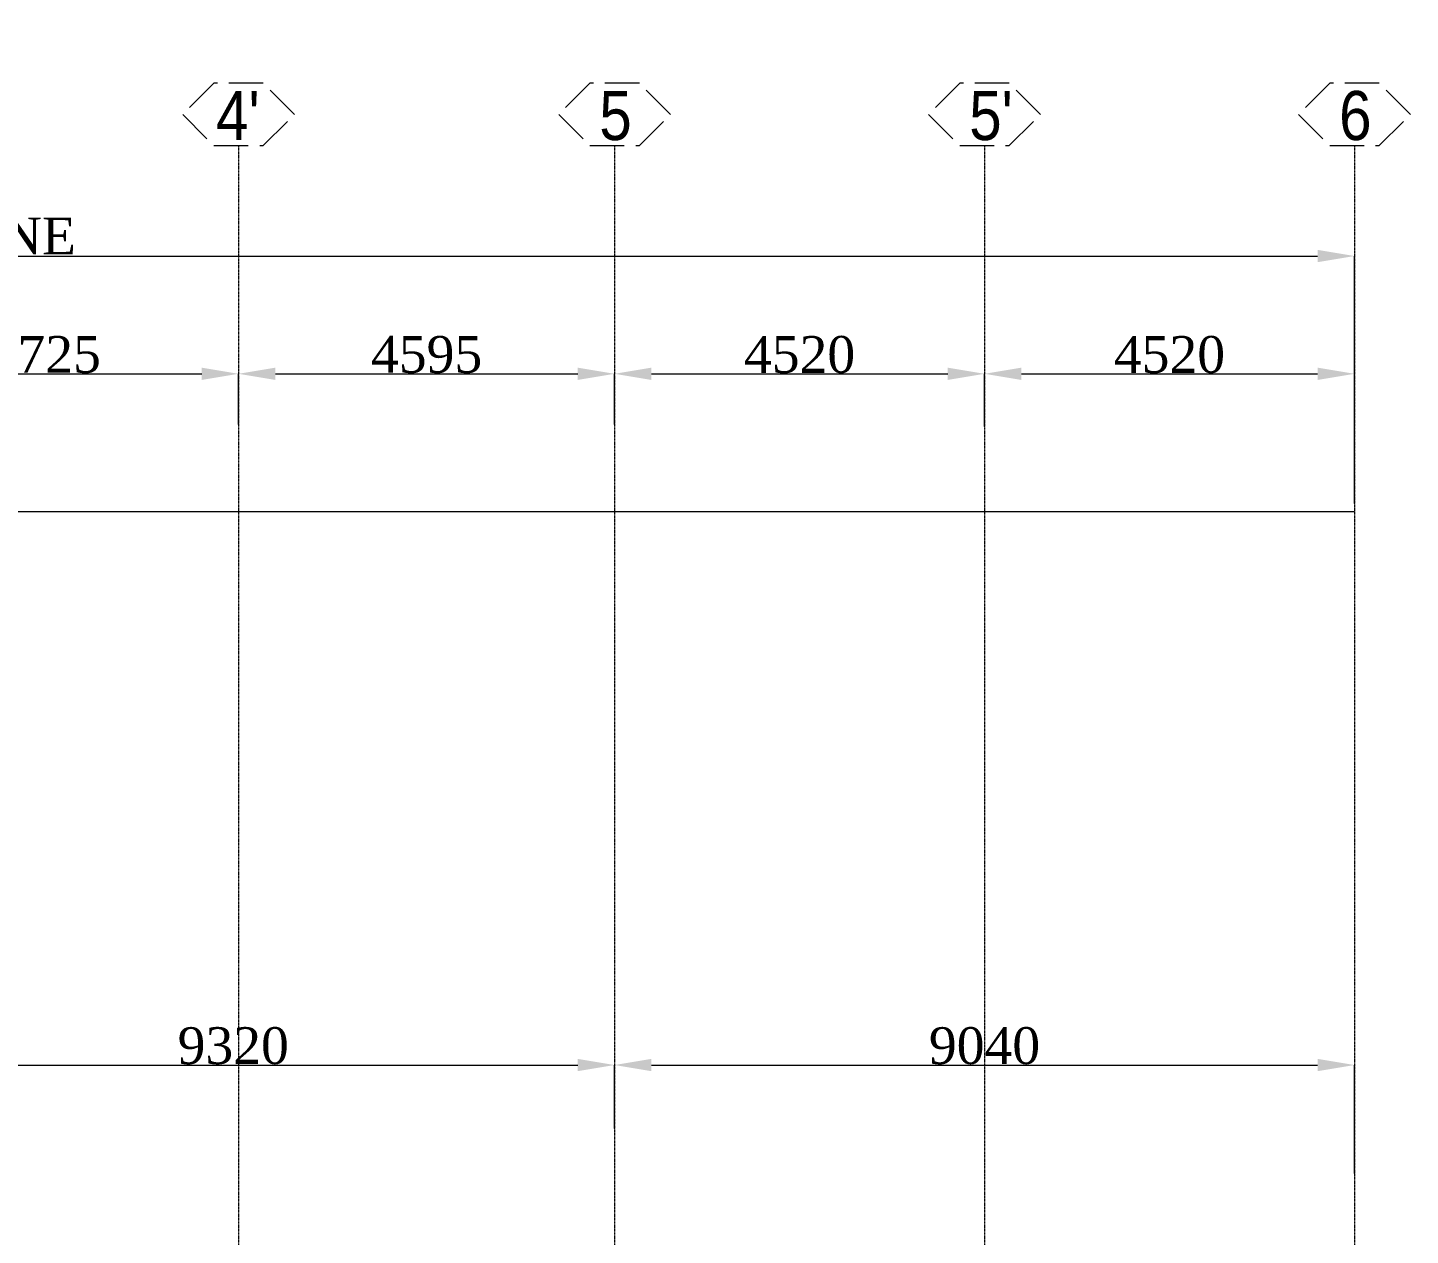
# Model space of a CAD drawing. Header units: millimetres. Extents: x 0 to 13151789, y -1482478 to 0.
# Drawn here: x 12796195 to 12813090, y -1301097 to -1286342 of the extents above; entities that cross this region are included whole.
import ezdxf

# ---------------------------------------------------------------- set-up
doc = ezdxf.new("R2010")
doc.units = ezdxf.units.MM
doc.header["$LTSCALE"] = 0.4
doc.header["$MEASUREMENT"] = 0
doc.header["$PDMODE"] = 66
doc.linetypes.add('CENTER', pattern=[2, 1.25, -0.25, 0.25, -0.25])
doc.linetypes.add('XKITLINE03', pattern=[6, 3, -1, 1, -1])
doc.layers.get('Defpoints').update_dxf_attribs({"lineweight": 0})
for name, color, linetype, lineweight in [('Grid', 202, 'CENTER', 0), ('Layer 1', 7, 'Continuous', 0), ('Other object type', 1, 'Continuous', 0)]:
    doc.layers.add(name, color=color, linetype=linetype, lineweight=lineweight)
doc.styles.add('ARIAL_', font='arial.ttf')
doc.styles.add('style2', font='ARIALN.TTF')
doc.styles.add('TNROMAN', font='times.ttf')
doc.dimstyles.new('shahid', dxfattribs={"dimtxt": 37.0005, "dimasz": 20, "dimexe": 8, "dimexo": 10, "dimgap": 5, "dimtad": 3, "dimdec": 0, "dimrnd": 1, "dimzin": 0, "dimdsep": 46, "dimtxsty": 'style2', "dimcen": 0.09, "dimclrt": 1, "dimadec": 0, "dimazin": 0, "dimtfac": 1, "dimtdec": 0, "dimtix": 1, "dimtmove": 1, "dimatfit": 3, "dimfxl": 1, "dimtolj": 1, "dimtzin": 0, "dimlwd": 5, "dimlwe": 5, "dimarcsym": 0})

# ---------------------------------------------------------------- blocks, each defined once
blk = doc.blocks.new('*D112')
at = {"layer": 'Defpoints', "color": 0, "lineweight": 0, "transparency": 16777216}
for p in [(12798772, -1290571), (12794047, -1291192), (12798772, -1291192)]:
    blk.add_point(p, dxfattribs=at)
at = {"layer": 'Layer 1', "color": 8, "lineweight": 5, "transparency": 16777216}
for p, q in [((12794047, -1291192), (12794047, -1290571)), ((12794497, -1290571), (12798322, -1290571)), ((12798772, -1291192), (12798772, -1290571))]:
    blk.add_line(p, q, dxfattribs=at)
at = {"layer": 'Layer 1', "color": 8, "lineweight": 0, "transparency": 16777216}
for points in [[(12794497, -1290496), (12794497, -1290646), (12794047, -1290571)], [(12798322, -1290496), (12798322, -1290646), (12798772, -1290571)]]:
    blk.add_solid(points, dxfattribs=at)
at = {"layer": 'Layer 1', "color": 2, "lineweight": 0, "transparency": 16777216, "insert": (12796410, -1290337), "char_height": 450, "attachment_point": 5, "style": 'TNROMAN'}
blk.add_mtext('\\A1;4725', dxfattribs=at)
blk = doc.blocks.new('*D113')
at = {"layer": 'Defpoints', "color": 0, "lineweight": 0, "transparency": 16777216}
for p in [(12803367, -1290571), (12798772, -1291192), (12803367, -1291192)]:
    blk.add_point(p, dxfattribs=at)
at = {"layer": 'Layer 1', "color": 8, "lineweight": 5, "transparency": 16777216}
for p, q in [((12798772, -1291192), (12798772, -1290571)), ((12799222, -1290571), (12802917, -1290571)), ((12803367, -1291192), (12803367, -1290571))]:
    blk.add_line(p, q, dxfattribs=at)
at = {"layer": 'Layer 1', "color": 8, "lineweight": 0, "transparency": 16777216}
for points in [[(12799222, -1290496), (12799222, -1290646), (12798772, -1290571)], [(12802917, -1290496), (12802917, -1290646), (12803367, -1290571)]]:
    blk.add_solid(points, dxfattribs=at)
at = {"layer": 'Layer 1', "color": 2, "lineweight": 0, "transparency": 16777216, "insert": (12801070, -1290337), "char_height": 450, "attachment_point": 5, "style": 'TNROMAN'}
blk.add_mtext('\\A1;4595', dxfattribs=at)
blk = doc.blocks.new('*D114')
at = {"layer": 'Defpoints', "color": 0, "lineweight": 0, "transparency": 16777216}
for p in [(12812407, -1289132), (12812407, -1292156), (12769911, -1292480)]:
    blk.add_point(p, dxfattribs=at)
at = {"layer": 'Layer 1', "color": 8, "lineweight": 5, "transparency": 16777216}
for p, q in [((12769911, -1292480), (12769911, -1289132)), ((12770361, -1289132), (12811957, -1289132)), ((12812407, -1292156), (12812407, -1289132))]:
    blk.add_line(p, q, dxfattribs=at)
at = {"layer": 'Layer 1', "color": 8, "lineweight": 0, "transparency": 16777216}
for points in [[(12770361, -1289057), (12770361, -1289207), (12769911, -1289132)], [(12811957, -1289057), (12811957, -1289207), (12812407, -1289132)]]:
    blk.add_solid(points, dxfattribs=at)
at = {"layer": 'Layer 1', "color": 2, "lineweight": 0, "transparency": 16777216, "insert": (12791159, -1288892), "char_height": 450, "attachment_point": 5, "style": 'TNROMAN'}
blk.add_mtext('\\A1;LENGTH : 42496 O/O OF STEEL LINE ', dxfattribs=at)
blk = doc.blocks.new('*D124')
at = {"layer": 'Defpoints', "color": 0, "lineweight": 0, "transparency": 16777216}
for p in [(12807887, -1290571), (12803367, -1291192), (12807887, -1291215)]:
    blk.add_point(p, dxfattribs=at)
at = {"layer": 'Layer 1', "color": 8, "lineweight": 5, "transparency": 16777216}
for p, q in [((12803367, -1291192), (12803367, -1290571)), ((12803817, -1290571), (12807437, -1290571)), ((12807887, -1291215), (12807887, -1290571))]:
    blk.add_line(p, q, dxfattribs=at)
at = {"layer": 'Layer 1', "color": 8, "lineweight": 0, "transparency": 16777216}
for points in [[(12803817, -1290496), (12803817, -1290646), (12803367, -1290571)], [(12807437, -1290496), (12807437, -1290646), (12807887, -1290571)]]:
    blk.add_solid(points, dxfattribs=at)
at = {"layer": 'Layer 1', "color": 2, "lineweight": 0, "transparency": 16777216, "insert": (12805627, -1290338), "char_height": 450, "attachment_point": 5, "style": 'TNROMAN'}
blk.add_mtext('\\A1;4520', dxfattribs=at)
blk = doc.blocks.new('*D125')
at = {"layer": 'Defpoints', "color": 0, "lineweight": 0, "transparency": 16777216}
for p in [(12812407, -1290571), (12812407, -1290794), (12807887, -1291215)]:
    blk.add_point(p, dxfattribs=at)
at = {"layer": 'Layer 1', "color": 8, "lineweight": 5, "transparency": 16777216}
for p, q in [((12807887, -1291215), (12807887, -1290571)), ((12808337, -1290571), (12811957, -1290571)), ((12812407, -1290794), (12812407, -1290571))]:
    blk.add_line(p, q, dxfattribs=at)
at = {"layer": 'Layer 1', "color": 8, "lineweight": 0, "transparency": 16777216}
for points in [[(12808337, -1290496), (12808337, -1290646), (12807887, -1290571)], [(12811957, -1290496), (12811957, -1290646), (12812407, -1290571)]]:
    blk.add_solid(points, dxfattribs=at)
at = {"layer": 'Layer 1', "color": 2, "lineweight": 0, "transparency": 16777216, "insert": (12810147, -1290338), "char_height": 450, "attachment_point": 5, "style": 'TNROMAN'}
blk.add_mtext('\\A1;4520', dxfattribs=at)
blk = doc.blocks.new('*D129')
at = {"layer": 'Defpoints', "color": 0, "lineweight": 0, "transparency": 16777216}
for p in [(12803367, -1299016), (12803367, -1299790), (12794047, -1300232)]:
    blk.add_point(p, dxfattribs=at)
at = {"layer": 'Layer 1', "color": 8, "lineweight": 5, "transparency": 16777216}
for p, q in [((12794047, -1300232), (12794047, -1299016)), ((12794497, -1299016), (12802917, -1299016)), ((12803367, -1299790), (12803367, -1299016))]:
    blk.add_line(p, q, dxfattribs=at)
at = {"layer": 'Layer 1', "color": 8, "lineweight": 0, "transparency": 16777216}
for points in [[(12794497, -1298941), (12794497, -1299091), (12794047, -1299016)], [(12802917, -1298941), (12802917, -1299091), (12803367, -1299016)]]:
    blk.add_solid(points, dxfattribs=at)
at = {"layer": 'Layer 1', "color": 2, "lineweight": 0, "transparency": 16777216, "insert": (12798707, -1298782), "char_height": 450, "attachment_point": 5, "style": 'TNROMAN'}
blk.add_mtext('\\A1;9320', dxfattribs=at)
blk = doc.blocks.new('*D130')
at = {"layer": 'Defpoints', "color": 0, "lineweight": 0, "transparency": 16777216}
for p in [(12812407, -1299016), (12803367, -1299790), (12812407, -1300343)]:
    blk.add_point(p, dxfattribs=at)
at = {"layer": 'Layer 1', "color": 8, "lineweight": 5, "transparency": 16777216}
for p, q in [((12803367, -1299790), (12803367, -1299016)), ((12803817, -1299016), (12811957, -1299016)), ((12812407, -1300343), (12812407, -1299016))]:
    blk.add_line(p, q, dxfattribs=at)
at = {"layer": 'Layer 1', "color": 8, "lineweight": 0, "transparency": 16777216}
for points in [[(12803817, -1298941), (12803817, -1299091), (12803367, -1299016)], [(12811957, -1298941), (12811957, -1299091), (12812407, -1299016)]]:
    blk.add_solid(points, dxfattribs=at)
at = {"layer": 'Layer 1', "color": 2, "lineweight": 0, "transparency": 16777216, "insert": (12807887, -1298782), "char_height": 450, "attachment_point": 5, "style": 'TNROMAN'}
blk.add_mtext('\\A1;9040', dxfattribs=at)

msp = doc.modelspace()

# ---------------------------------------------------------------- linework, layer by layer
at = {"layer": 'Grid', "linetype": 'XKITLINE03', "lineweight": 0}
for p, q in [((12798772.3, -1287783.4), (12798772.3, -1320385.5)), ((12803367.3, -1287783.4), (12803367.3, -1320385.5)), ((12807887.3, -1287783.4), (12807887.3, -1320385.5)), ((12812407.3, -1287783.4), (12812407.3, -1320385.5))]:
    msp.add_line(p, q, dxfattribs=at)
at = {"layer": 'Grid', "linetype": 'XKITLINE03', "lineweight": 0, "ltscale": 350}
for points in [[(12798470.2, -1287783.4), (12799074.5, -1287783.4), (12799455.3, -1287402.5), (12799074.5, -1287021.7), (12798470.2, -1287021.7), (12798089.3, -1287402.5)], [(12803065.2, -1287783.4), (12803669.5, -1287783.4), (12804050.3, -1287402.5), (12803669.5, -1287021.7), (12803065.2, -1287021.7), (12802684.3, -1287402.5)], [(12807585.2, -1287783.4), (12808189.5, -1287783.4), (12808570.3, -1287402.5), (12808189.5, -1287021.7), (12807585.2, -1287021.7), (12807204.3, -1287402.5)], [(12812105.2, -1287783.4), (12812709.5, -1287783.4), (12813090.3, -1287402.5), (12812709.5, -1287021.7), (12812105.2, -1287021.7), (12811724.3, -1287402.5)]]:
    msp.add_lwpolyline(points, close=True, dxfattribs=at)
at = {"layer": 'Other object type', "color": 0, "lineweight": 0}
msp.add_line((12770252.3, -1292253), (12812407.3, -1292253), dxfattribs=at)

# ---------------------------------------------------------------- texts
at = {"layer": 'Grid', "color": 2, "lineweight": 0, "style": 'ARIAL_', "width": 0.85}
for s, p in [("4'", (12798497.6, -1287715)), ('5', (12803180.1, -1287715)), ("5'", (12807700.1, -1287715)), ('6', (12812220.1, -1287715))]:
    msp.add_text(s, height=600, dxfattribs=at).set_placement(p)

# ---------------------------------------------------------------- dimensions: what is measured, and where the dimension line sits
at = {"layer": 'Layer 1', "color": 0, "lineweight": 0}
dim = msp.add_linear_dim(base=(12812407.3, -1289132.3), p1=(12769911.3, -1292480.3), p2=(12812407.3, -1292156.5), text='LENGTH : <> O/O OF STEEL LINE ', dimstyle='shahid', override={"dimtxt": 450, "dimasz": 450, "dimexe": 0, "dimexo": 0, "dimtxsty": 'TNROMAN', "dimclrd": 8, "dimclre": 8, "dimclrt": 2}, dxfattribs=at)
dim.commit()
dim.dimension.update_dxf_attribs({"geometry": '*D114', "text_midpoint": (12791159.3, -1288891.6)})
for base, p1, p2, picture, middle in [((12798772.3, -1290571.5), (12794047.3, -1291192.2), (12798772.3, -1291192.2), '*D112', (12796409.8, -1290336.9)), ((12803367.3, -1290571.5), (12798772.3, -1291192.2), (12803367.3, -1291192.2), '*D113', (12801069.8, -1290336.9))]:
    dim = msp.add_linear_dim(base=base, p1=p1, p2=p2, dimstyle='shahid', override={"dimtxt": 450, "dimasz": 450, "dimexe": 0, "dimexo": 0, "dimtxsty": 'TNROMAN', "dimclrd": 8, "dimclre": 8, "dimclrt": 2}, dxfattribs=at)
    dim.commit()
    dim.dimension.update_dxf_attribs({"geometry": picture, "text_midpoint": middle})
at = {"layer": 'Layer 1', "color": 241, "lineweight": 0}
for base, p1, p2, picture, middle in [((12807887.3, -1290571.5), (12803367.3, -1291192.2), (12807887.3, -1291214.7), '*D124', (12805627.3, -1290337.6)), ((12812407.3, -1290571.5), (12807887.3, -1291214.7), (12812407.3, -1290793.8), '*D125', (12810147.3, -1290337.6))]:
    dim = msp.add_linear_dim(base=base, p1=p1, p2=p2, dimstyle='shahid', override={"dimtxt": 450, "dimasz": 450, "dimexe": 0, "dimexo": 0, "dimtxsty": 'TNROMAN', "dimclrd": 8, "dimclre": 8, "dimclrt": 2}, dxfattribs=at)
    dim.commit()
    dim.dimension.update_dxf_attribs({"geometry": picture, "text_midpoint": middle})
at = {"layer": 'Layer 1', "color": 0, "lineweight": 0}
for base, p1, p2, picture, middle in [((12803367.3, -1299016.1), (12794047.3, -1300232.4), (12803367.3, -1299790.1), '*D129', (12798707.3, -1298781.6)), ((12812407.3, -1299016.1), (12803367.3, -1299790.1), (12812407.3, -1300343), '*D130', (12807887.3, -1298781.6))]:
    dim = msp.add_linear_dim(base=base, p1=p1, p2=p2, angle=180, dimstyle='shahid', override={"dimtxt": 450, "dimasz": 450, "dimexe": 0, "dimexo": 0, "dimtxsty": 'TNROMAN', "dimclrd": 8, "dimclre": 8, "dimclrt": 2}, dxfattribs=at)
    dim.commit()
    dim.dimension.update_dxf_attribs({"geometry": picture, "text_midpoint": middle})

doc.saveas('drawing.dxf')
